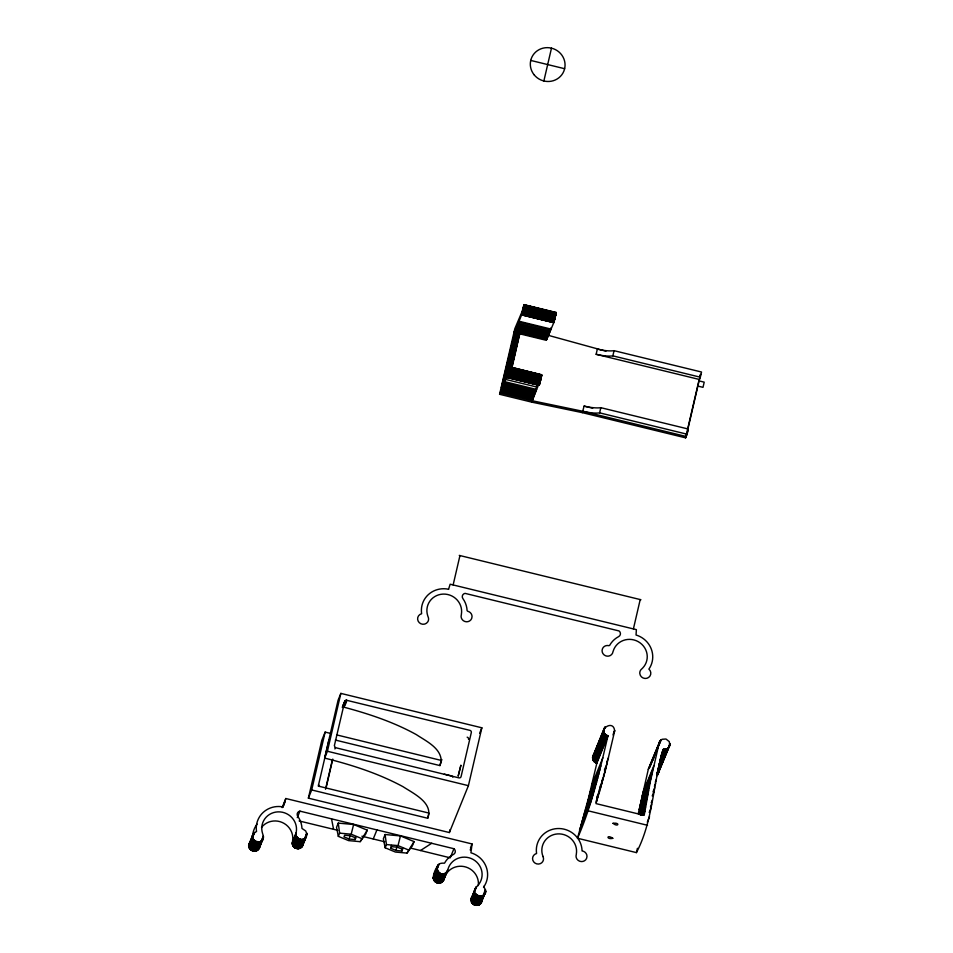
<?xml version="1.0" encoding="UTF-8"?>
<svg xmlns="http://www.w3.org/2000/svg" width="953" height="953" viewBox="0 0 953 953"><rect width="100%" height="100%" fill="white"/><g stroke="black" fill="none" stroke-linecap="round" stroke-linejoin="round"><path stroke-width="1.43" d="M259.681 844.977C260.979 855.615 243.563 850.147 250.115 842.214M306.544 836.317C304.055 842.786 293.584 838.378 296.264 832.04A17.464 16.832 22.1 0 0 277.978 811.861A17.464 16.832 22.1 0 0 262.54 833.387C268.269 849.361 242.276 839.152 256.524 831.504A22.979 22.145 22.1 0 1 282.97 806.917L285.829 798.519L472.069 843.965L470.925 852.78A22.979 22.145 22.1 0 1 483.779 886.874C493.035 900.311 465.421 897.523 477.524 885.837A17.464 16.832 22.1 0 0 473.212 859.499A17.464 16.832 22.1 0 0 448.017 869.065C442.359 883.919 428.767 861.774 444.491 863.204A22.979 22.145 22.1 0 1 453.545 854.365A3.502 3.371 22.1 0 0 453.926 848.718L299.933 811.134A3.502 3.371 22.1 0 0 297.789 816.364A22.979 22.145 22.1 0 1 301.982 828.443L305.746 831.004L306.937 834.411L302.149 846.621L298.825 848.587L294.953 847.848L292.595 845.049L292.571 841.142A17.464 16.832 22.1 0 0 282.279 822.487A17.464 16.832 22.1 0 0 261.503 827.418M506.948 377.567L507.711 373.576L499.598 394.292L531.726 402.13L582.343 412.649L685.612 437.844L687.089 434.211L688.292 429.029L600.819 407.681A19 5.015 13.1 0 1 584.094 406.109L582.343 412.649M499.598 394.292L514.846 328.654L522.161 311.369L524.031 304.638L521.613 314.907L513.786 334.193C512.428 328.821 522.47 331.93 519.147 335.504M540.72 377.031C543.734 369.18 537.802 391.492 539.541 382.713M472.164 896.559C465.91 904.85 483.147 909.341 481.861 899.275M445.254 875.7A17.464 16.832 22.1 0 0 444.312 878.166C444.003 881.144 441.108 883.538 438.106 883.014C429.648 881.525 434.497 870.363 437.451 866.253M594.219 754.014C591.027 756.742 592.837 762.4 596.852 763.139L607.943 735.823C595.458 731.142 613.803 718.062 614.637 731.106L605.167 771.299L595.982 803.593L644.168 815.351L650.184 782.282L659.393 742.03L662.061 739.278L665.98 739.016L669.292 741.637L669.792 745.711L667.445 748.724L663.3 749.32L661.632 753.418M518.384 333.49L546.319 340.304L553.741 322.745L555.956 313.859L556.159 312.477L524.007 304.638M556.159 312.739L523.924 304.805M612.779 838.354C606.37 839.855 606.346 834.042 612.803 838.247M506.972 377.567L509.593 366.869L501.349 387.74L515.085 331.013M427.706 818.258C433.746 802.914 413.447 793.515 403.155 786.773C378.567 773.419 351.693 764.854 324.639 758.088L338.089 700.229L340.852 693.391L481.849 727.794L468.411 785.665L449.375 832.553L308.379 798.149L311.702 789.954L427.706 818.258L428.91 813.076L318.266 786.082L328.892 740.302A1.835 1.775 22.1 0 1 329.273 739.564M556.111 313.06L523.816 305.091M596.852 763.139L588.716 797.304L577.53 838.247L636.425 852.613C653.317 820.485 652.805 783.473 663.3 749.32M659.929 741.053L648.302 769.345L638.248 813.707L649.338 786.392M308.379 798.149L321.816 740.29L325.14 732.095L330.87 733.488M311.702 789.954L325.14 732.095M324.639 758.088L327.415 751.262L340.852 693.391M325.533 789.251L332.216 760.47M326.081 787.893L332.776 759.1M349.215 839.045L343.985 836.865L344.652 835.233L350.549 835.769L355.779 837.949L355.124 839.581L349.215 839.045L350.227 834.733M355.124 839.581L355.791 836.71M543.865 80.981L551.489 48.162M390.813 848.289L391.48 846.657L397.377 847.193L402.607 849.373L401.94 851.005L396.043 850.469L390.813 848.289L391.48 845.418M453.14 584.939L459.954 555.575M503.66 381.462L515.37 331.072M503.934 381.534L515.644 331.156M504.208 381.605L515.918 331.227M504.816 380.247L516.192 331.31M505.09 380.33L516.455 331.394M396.043 850.469L397.056 846.157M505.34 380.414L516.717 331.477M506.269 377.626L516.967 331.573M507.187 374.839L517.217 331.656M508.092 372.051L517.455 331.751M508.664 370.705L517.693 331.847M517.908 331.942L508.89 370.8L540.947 378.675M509.105 370.896L518.122 332.037M510.308 366.679L518.337 332.132M510.498 366.774L518.527 332.228M510.689 366.881L518.706 332.335M510.856 366.976L518.885 332.43M511.022 367.072L519.04 332.526M511.296 367.274L519.194 332.633M511.416 367.37L519.445 332.823M511.284 369.002L519.552 332.919M511.451 368.608L519.73 333.109M511.88 368.156L519.85 333.288M401.94 851.005L402.619 848.134M335.373 740.064L439.952 765.581L441.156 760.399L336.6 734.882M439.952 765.581L441.858 759.529M531.726 402.13L533.477 395.578M546.617 339.006L547.225 336.421M554.289 319.207L554.825 316.98M449.375 832.553L450.042 829.658M596.137 354.29L597.34 349.108A19 5.015 13.1 0 0 614.054 350.68L701.527 372.027L700.324 377.209L699.407 379.485L596.137 354.29A19 5.015 13.1 0 0 612.85 355.862L700.324 377.209M500.146 392.922L532.274 400.76L582.891 411.291A19 5.015 13.1 0 0 599.616 412.863L600.819 407.681M612.85 355.862L614.054 350.68M577.53 838.247C591.825 805.535 599.806 770.5 607.943 735.823M633.4 628.92L640.213 599.556M685.612 437.844L698.847 380.843L704.207 382.153L703.004 387.335L697.644 386.025M687.697 429.863L700.61 374.303L700.05 375.661M636.425 852.613L637.426 848.301M338.315 836.353L339.625 833.136L351.192 834.197L353.623 824.5L367.25 830.17L365.511 834.435L360.151 841.678L348.584 840.617L338.315 836.353L336.54 827.371L338.267 823.106L353.623 824.5M385.143 847.777L386.453 844.561L398.02 845.621L400.451 835.924L414.079 841.594L412.339 845.859L406.979 853.102L395.412 852.053L385.143 847.777L383.368 838.795L385.095 834.53L400.451 835.924M555.099 315.896L556.135 312.477M441.144 762.519C442.287 748.558 426.158 741.184 416.342 734.62C393.363 721.909 368.239 713.63 342.937 706.923M448.529 589.359L450.15 584.213L636.378 629.647L636.044 635.008A22.979 22.145 22.1 0 1 648.898 669.113A5.515 5.313 22.1 0 1 648.636 677.44A5.515 5.313 22.1 0 1 640.392 675.463L639.808 673.592A5.515 5.313 22.1 0 1 641.786 668.911L642.644 668.077A17.464 16.832 22.1 0 0 638.343 641.726A17.464 16.832 22.1 0 0 613.136 651.304L613.005 651.602A5.515 5.313 22.1 0 1 607.061 656.152A5.515 5.313 22.1 0 1 602.082 650.363L602.57 648.493A5.515 5.313 22.1 0 1 608.764 645.657L609.61 645.443A22.979 22.145 22.1 0 1 618.664 636.604A3.502 3.371 22.1 0 0 619.057 630.946L465.052 593.374A3.502 3.371 22.1 0 0 462.908 598.603A22.979 22.145 22.1 0 1 467.101 610.67L467.768 611.266A5.515 5.313 22.1 0 1 472.057 616.651L471.664 618.545A5.515 5.313 22.1 0 1 464.671 621.416A5.515 5.313 22.1 0 1 461.371 614.602L461.383 614.28A17.464 16.832 22.1 0 0 443.097 594.088A17.464 16.832 22.1 0 0 427.671 615.626L428.064 616.77A5.515 5.313 22.1 0 1 427.778 621.856L426.432 623.262A5.515 5.313 22.1 0 1 418.2 621.213A5.515 5.313 22.1 0 1 421.56 613.756L421.631 613.661A22.979 22.145 22.1 0 1 448.101 589.157L448.565 589.252M523.852 304.984L556.147 312.834M532.274 400.76L539.362 382.57M533.978 394.232L534.478 392.898M534.967 391.6L535.455 390.313M535.931 389.062L536.408 387.823M536.873 386.608L537.337 385.429M248.947 844.406L253.164 834.006M248.816 845.228L253.641 833.315M248.793 845.787L254.01 832.898M248.804 846.061L254.213 832.708M248.888 846.621L254.654 832.362M248.947 846.895L252.64 837.794M249.019 847.169L252.712 838.068M249.102 847.431L252.795 838.33M249.209 847.705L252.902 838.592M249.317 847.956L253.022 838.854M249.448 848.218L253.153 839.105M249.591 848.456L253.295 839.355M249.746 848.694L253.45 839.593M249.924 848.932L253.617 839.819M250.103 849.147L253.796 840.046M250.294 849.361L253.986 840.26M250.496 849.564L254.189 840.463M250.71 849.766L254.403 840.653M250.925 849.945L254.63 840.844M251.163 850.112L254.856 841.011M251.401 850.279L255.094 841.165M251.652 850.421L255.344 841.32M251.902 850.552L255.607 841.451M252.164 850.672L255.869 841.57M252.438 850.779L256.131 841.678M252.712 850.874L256.405 841.773M252.986 850.958L256.679 841.856M253.272 851.029L256.965 841.916M253.546 851.077L257.25 841.975M253.832 851.112L257.536 842.011M254.129 851.136L257.822 842.035M254.415 851.148L258.108 842.035M254.701 851.136L258.394 842.035M254.987 851.112L258.68 842.011M255.273 851.077L258.966 841.975M255.547 851.029L259.252 841.928M255.833 850.969L259.526 841.856M256.107 850.886L259.8 841.785M256.369 850.791L260.062 841.69M256.631 850.684L260.324 841.582M256.893 850.564L260.586 841.463M257.143 850.433L260.836 841.332M257.381 850.29L261.074 841.189M257.608 850.136L263.385 835.876M259.752 845.537L263.457 836.424M259.776 846.097L263.469 836.71M258.954 848.718L263.457 837.27M259.228 848.241L263.242 838.354M282.136 807.632L285.829 798.519M282.922 807.179L285.03 801.973M297.288 817.638L299.933 811.134M342.389 707.078L344.819 701.098L346.797 700.324L469.936 730.367A1.835 1.775 22.1 0 1 471.318 732.523L461.085 776.576A1.835 1.775 22.1 0 1 458.905 777.862L335.23 747.605L334.372 745.651L344.819 701.098M342.413 707.507L345.177 700.681M345.415 700.515C339.983 710.878 344.843 708.365 346.797 700.324M342.889 707.221L345.665 700.395M343.163 707.138L345.939 700.312M343.449 707.102L346.225 700.264M343.735 707.102L346.511 700.276M292.297 842.559L296.085 832.91M292.261 843.119L295.966 833.732M292.285 843.679L295.954 834.292M292.321 843.953L296.014 834.852M292.428 844.501L296.061 835.126M292.511 844.775L296.204 835.674M292.595 845.049L296.3 835.936M292.702 845.311L296.407 836.198M292.833 845.561L296.526 836.46M292.964 845.811L296.657 836.71M293.107 846.061L296.812 836.948M293.274 846.3L296.967 837.187M293.441 846.526L297.133 837.413M293.631 846.74L297.324 837.639M293.822 846.955L297.515 837.842M294.024 847.157L297.729 838.044M294.239 847.336L297.944 838.235M294.465 847.515L298.17 838.414M294.703 847.682L298.396 838.58M334.896 748.951L335.444 747.581M294.953 847.848L298.646 838.735M295.204 847.979L298.897 838.878M295.454 848.11L299.159 839.009M295.716 848.23L299.421 839.128M295.99 848.337L299.683 839.236M296.264 848.42L299.957 839.319M296.55 848.504L300.243 839.39M296.824 848.563L300.529 839.462M297.11 848.611L300.803 839.498M297.396 848.646L301.088 839.533M297.681 848.658L301.386 839.557M297.967 848.658L301.672 839.557M298.253 848.646L301.958 839.545M298.539 848.623L302.244 839.522M298.825 848.587L302.518 839.474M299.111 848.527L302.804 839.426M299.385 848.456L303.078 839.355M299.659 848.373L303.352 839.271M299.921 848.277L303.614 839.176M300.183 848.17L303.876 839.057M300.433 848.039L304.376 838.807M300.922 847.753L304.615 838.652M305.246 837.199L306.759 833.017M301.148 847.598L306.878 833.577M301.374 847.42L306.914 833.851M301.779 847.038L306.926 834.137M302.149 846.621L306.163 837.056M360.151 841.678L367.25 830.17M373.242 838.985L376.947 829.872M406.979 853.102L414.079 841.594M479.609 733.31L481.849 727.794M433.746 875.366L438.035 865.312M433.246 877.51L438.404 864.883M433.27 878.07L438.594 864.693M433.305 878.356L439.035 864.335M433.353 878.63L437.058 869.529M433.424 878.904L437.117 869.803M433.591 879.44L437.201 870.077M433.698 879.702L437.391 870.601M433.818 879.964L437.51 870.863M433.949 880.215L437.653 871.113M434.103 880.453L437.796 871.352M434.258 880.691L437.951 871.59M434.437 880.917L438.13 871.816M434.616 881.144L438.309 872.043M434.806 881.358L438.511 872.245M435.021 881.549L438.714 872.448M435.235 881.739L438.928 872.638M435.461 881.918L439.154 872.817M435.7 882.085L439.393 872.984M435.938 882.24L439.631 873.139M436.188 882.383L439.881 873.282M436.45 882.514L440.143 873.413M436.712 882.633L440.405 873.532M436.986 882.74L440.679 873.627M437.26 882.823L440.953 873.722M437.534 882.895L441.227 873.794M437.82 882.966L441.513 873.853M438.106 883.014L441.799 873.901M438.392 883.038L442.085 873.937M438.678 883.062L442.371 873.949M438.964 883.062L442.657 873.961M439.25 883.05L442.942 873.949M439.536 883.026L443.228 873.925M439.821 882.978L443.514 873.877M440.095 882.931L443.8 873.83M453.926 848.718L450.233 857.819L410.469 848.063M440.369 882.859L444.074 873.758M440.643 882.776L444.348 873.675M440.917 882.681L444.61 873.579M441.179 882.573L444.872 873.46M441.43 882.442L445.122 873.341M441.68 882.311L445.611 873.055M442.144 881.99L445.837 872.888M442.359 881.823L446.064 872.722M442.573 881.632L446.469 872.34M442.966 881.239L447.005 871.685M443.455 880.56L447.791 869.922M470.484 847.86L472.069 843.965M470.21 850.016L471.258 847.42M471.02 899.06L475.69 887.672M470.961 899.62L476.047 887.243M470.973 900.18L476.238 887.04M470.996 900.454L476.452 886.862M471.568 902.336L475.273 893.235M471.711 902.586L475.404 893.485M471.866 902.825L475.559 893.723M472.021 903.063L475.726 893.95M472.2 903.289L475.904 894.176M472.39 903.504L476.083 894.402M472.593 903.706L476.286 894.605M472.795 903.909L476.5 894.796M473.022 904.087L476.714 894.986M473.248 904.266L476.941 895.165M473.486 904.433L477.179 895.32M473.736 904.576L477.429 895.475M473.986 904.719L477.679 895.617M474.249 904.85L477.941 895.737M474.511 904.957L478.203 895.856M474.785 905.052L478.477 895.951M475.059 905.136L478.751 896.034M475.344 905.207L479.037 896.106M475.618 905.267L479.323 896.165M475.904 905.314L479.609 896.201M476.19 905.338L479.895 896.237M476.476 905.35L480.181 896.249M476.762 905.35L480.467 896.249M477.06 905.326L480.753 896.225M477.334 905.302L481.039 896.201M477.62 905.255L481.313 896.154M477.906 905.195L481.599 896.094M478.18 905.124L481.873 896.023M478.442 905.028L482.147 895.927M478.716 904.933L482.409 895.832M478.966 904.814L482.671 895.713M479.216 904.683L482.921 895.582M479.466 904.552L483.159 895.439M484.386 892.222L485.446 889.625M479.704 904.397L485.506 889.899M479.931 904.23L485.077 891.746M480.348 903.861L485.637 891.007M480.741 903.456L485.625 891.281M481.074 903.003L485.577 891.841M688.292 429.029L686.16 436.486L582.891 411.291M592.635 756.908L604.416 727.782M592.575 757.468L604.917 727.103M592.563 758.028L605.31 726.71M592.587 758.302L603.857 730.617M592.671 758.862L603.714 731.273M592.73 759.136L603.821 731.821M592.814 759.41L603.904 732.095M592.897 759.672L603.999 732.357M593.004 759.934L604.107 732.619M593.135 760.196L604.226 732.881M593.266 760.446L604.357 733.131M593.409 760.685L604.5 733.369M593.576 760.923L604.667 733.607M593.743 761.149L604.833 733.834M593.933 761.376L605.024 734.06M594.124 761.578L605.215 734.275M594.327 761.781L605.417 734.465M594.553 761.971L605.643 734.656M594.779 762.15L605.87 734.834M595.006 762.317L606.096 735.001M595.256 762.471L606.346 735.156M595.506 762.614L606.596 735.299M595.768 762.745L606.858 735.43M596.03 762.865L607.121 735.549M596.292 762.972L607.395 735.656M596.578 763.055L607.669 735.74M591.753 785.069L602.844 757.766M613.529 733.286L614.637 730.546M612.982 734.93L614.649 730.832M589.752 793.23L600.843 765.914M588.716 797.304L599.806 769.988M587.656 801.366L598.746 774.05M586.571 805.416L597.662 778.101M585.464 809.466L596.554 782.151M584.32 813.517L595.411 786.201M583.165 817.543L594.255 790.228M581.985 821.569L593.076 794.254M580.77 825.596L591.861 798.28M606.823 761.947L608.479 757.849M579.543 829.61L590.634 802.295M604.44 769.976L607.216 763.15M604.536 771.322L606.203 767.225M603.499 775.397L605.167 771.299M601.879 780.817L604.107 775.361M599.687 787.607L603.011 779.411M599.127 790.287L601.903 783.461M596.888 797.065L600.771 787.5M596.84 798.364L599.616 791.538M596.209 801.032L598.424 795.564M596.113 802.319L597.221 799.591M648.302 769.345L660.274 740.612M649.922 766.355L660.655 740.207M649.779 767.344L655.33 753.68M656.438 750.952L660.87 740.028M652.769 760.339L654.437 756.241M656.653 750.773L658.32 746.675M659.428 743.948L661.096 739.85M642.691 793.182L653.782 765.867M642.036 796.053L653.127 768.737M640.845 801.378L651.935 774.062M639.951 805.476L651.042 778.16M639.094 809.597L650.184 782.282M660.798 756.217L663.574 749.392M661.084 756.265L663.86 749.427M659.714 760.387L664.146 749.463M660 760.411L664.432 749.487M659.738 761.781L664.729 749.487M658.916 764.497L665.015 749.475M639.094 813.731L648.528 790.514M659.202 764.473L665.301 749.451M658.928 765.795L665.575 749.403M658.094 768.475L665.861 749.356M639.975 813.767L647.742 794.647M657.82 769.774L666.135 749.284M658.094 769.69L666.409 749.201M657.248 772.323L666.683 749.106M656.951 773.574L666.933 748.987M640.321 815.16L646.98 798.781M657.213 773.455L667.195 748.867M656.903 774.682L667.445 748.724M657.141 774.527L667.684 748.581M656.82 775.73L668.136 748.248M668.315 747.867L669.935 743.495M657.034 775.563L669.995 744.055M641.25 815.208L646.241 802.914M657.248 775.373L669.995 744.341M657.451 775.182L669.959 744.889M655.283 782.199L656.403 779.471M642.191 815.256L645.526 807.06M654.425 786.32L655.533 783.58M643.168 815.303L644.836 811.206M653.031 791.8L654.699 787.702M652.221 795.922L653.877 791.824M651.221 802.819L652.328 800.079M650.482 806.953L651.59 804.225M649.219 812.456L650.875 808.358M647.313 822.129L649.529 816.661M550.25 329.011L550.667 328.046M549.44 330.882L549.845 329.964M548.273 333.502L548.654 332.645M302.613 845.919L303.209 842.952M433.877 875.116L435.116 873.615M657.987 774.527L658.904 771.37M649.005 768.142L649.565 767.522M472.343 896.344L473.188 895.57M250.317 842.011L251.187 841.308M420.499 850.517L431.745 843.25M299.111 820.938L337.827 830.337M530.726 60.432L564.641 68.711M523.733 305.341L556.087 313.203M523.685 305.484L556.064 313.346M523.9 305.675L556.028 313.513M523.876 305.842L555.956 313.859M523.793 306.223L555.921 314.061M523.757 306.425L555.885 314.264M523.709 306.64L555.837 314.478M523.662 306.866L555.79 314.704M523.614 307.092L555.742 314.931M523.566 307.331L555.682 315.169M523.507 307.581L555.635 315.419M523.447 307.831L555.575 315.669M523.388 308.093L555.516 315.931M523.328 308.367L555.456 316.205M523.268 308.629L555.396 316.467M523.209 308.903L555.325 316.741M523.137 309.177L555.265 317.015M523.078 309.463L555.194 317.301M523.006 309.737L555.134 317.575M522.935 310.023L555.063 317.861M522.875 310.297L554.991 318.135M522.804 310.583L554.92 318.421M522.732 310.857L554.86 318.695M522.661 311.143L554.789 318.981M522.589 311.405L554.717 319.243M522.518 311.679L554.646 319.517M522.458 311.941L554.575 319.779M522.387 312.203L554.515 320.041M522.315 312.453L554.443 320.291M522.256 312.703L554.384 320.542M522.184 312.941L554.312 320.78M522.125 313.168L554.253 321.006M522.065 313.394L554.193 321.232M522.006 313.608L554.134 321.447M521.946 313.811L554.074 321.649M521.887 314.002L554.015 321.84M521.839 314.18L553.967 322.019M521.744 314.514L553.907 322.197M521.696 314.657L553.824 322.495M521.648 314.788L553.776 322.626L521.613 314.907M519.04 321.268L551.168 329.107M518.742 322.007L550.858 329.845M518.182 323.377L550.298 331.215M517.753 324.389L549.881 332.228M517.336 325.39L549.464 333.228M516.919 326.355L549.047 334.193M516.514 327.308L548.642 335.146M516.109 328.225L548.237 336.064M515.716 329.119L547.844 336.957M605.941 351.204L547.522 335.122M515.323 329.988L547.451 337.827M514.942 330.846L547.07 338.684M514.56 331.668L546.688 339.506M541.721 374.743L509.545 366.869L541.709 374.946M509.569 367.203L541.673 375.148M541.661 375.268L509.533 367.429L541.614 375.553M509.45 367.882L541.578 375.72M509.426 368.049L541.542 375.887M509.39 368.227L541.507 376.066M509.343 368.43L541.471 376.268M509.307 368.632L541.435 376.471M509.259 368.847L541.387 376.685M509.212 369.073L541.34 376.911M509.164 369.299L541.292 377.138M509.116 369.538L541.233 377.376M509.057 369.788L541.185 377.626M508.997 370.038L541.125 377.876M508.938 370.3L541.066 378.138M508.878 370.574L541.006 378.412M508.759 371.11L540.887 378.949M508.688 371.384L540.816 379.223M508.628 371.67L540.744 379.508M508.557 371.944L540.685 379.782M508.485 372.23L540.613 380.068M508.425 372.504L540.542 380.342M508.354 372.79L540.482 380.628M508.283 373.064L540.411 380.902M508.211 373.338L540.339 381.176M508.14 373.612L540.268 381.45M508.068 373.886L540.196 381.724M508.009 374.148L540.125 381.986M507.937 374.41L540.065 382.248M507.866 374.66L539.994 382.498M507.806 374.91L539.934 382.749M507.735 375.148L539.863 382.987M507.675 375.375L539.803 383.213M507.615 375.601L539.743 383.44M507.556 375.816L539.684 383.654M507.496 376.018L539.624 383.856M507.437 376.209L539.565 384.047M507.389 376.387L539.517 384.226M507.341 376.566L539.458 384.404M507.294 376.721L539.41 384.559M507.246 376.864L539.374 384.702L506.972 377.102M506.96 377.209L539.243 385.06M506.948 377.388L539.184 385.238M506.936 377.543L539.112 385.381M505.364 379.354L537.492 387.192M504.459 381.605L536.587 389.443M504.006 382.772L536.134 390.611M503.541 383.952L535.669 391.79M503.077 385.167L535.205 393.005M584.094 406.109L592.706 408.206M502.6 386.406L534.728 394.244M502.124 387.657L534.252 395.495M501.635 388.943L533.763 396.782M599.616 412.863L687.089 434.211M501.147 390.242L533.275 398.08M500.647 391.576L532.775 399.414M459.251 555.396L640.928 599.735M444.312 774.146L451.448 775.885A1.835 1.775 22.1 0 1 452.83 777.219M588.62 810.932L647.516 825.298M327.415 751.262L468.411 785.665M361.914 836.222L384.702 841.773M398.02 845.621L408.289 849.885M351.192 834.197L361.461 838.461M542.876 856.306L543.007 856.556A5.515 5.313 22.1 0 1 540.137 863.716A5.515 5.313 22.1 0 1 532.87 860.356A5.515 5.313 22.1 0 1 536.503 853.554L536.575 853.447A22.979 22.145 22.1 0 1 557.076 828.574A22.979 22.145 22.1 0 1 582.045 850.457L582.057 850.934A5.515 5.313 22.1 0 1 587 856.437L586.607 858.331A5.515 5.313 22.1 0 1 579.615 861.202A5.515 5.313 22.1 0 1 576.315 854.388L576.327 854.067A17.464 16.832 22.1 0 0 557.588 833.911A17.464 16.832 22.1 0 0 542.9 856.259L543.007 856.556M331.525 818.794L333.574 829.301M385.095 834.53L386.453 844.561M338.267 823.106L339.625 833.136M467.161 737.193A1.835 1.775 22.1 0 1 468.554 739.361M319.767 786.428A1.835 1.775 22.1 0 1 318.624 784.629M445.659 874.914A17.464 16.832 22.1 0 1 466.184 867.123A17.464 16.832 22.1 0 1 478.311 885.563M483.767 886.314A22.979 22.145 22.1 0 1 483.588 887.469M252.569 837.032A22.979 22.145 22.1 0 1 257.096 824.119M458.226 775.921L460.871 765.354L458.226 775.921M613.017 823.344C618.271 827.657 620.546 822.296 613.053 823.273M534.049 74.715A17.464 16.832 22.1 0 0 563.831 71.225A17.464 16.832 22.1 0 0 545.164 47.769A17.464 16.832 22.1 0 0 534.049 74.715"/></g></svg>
